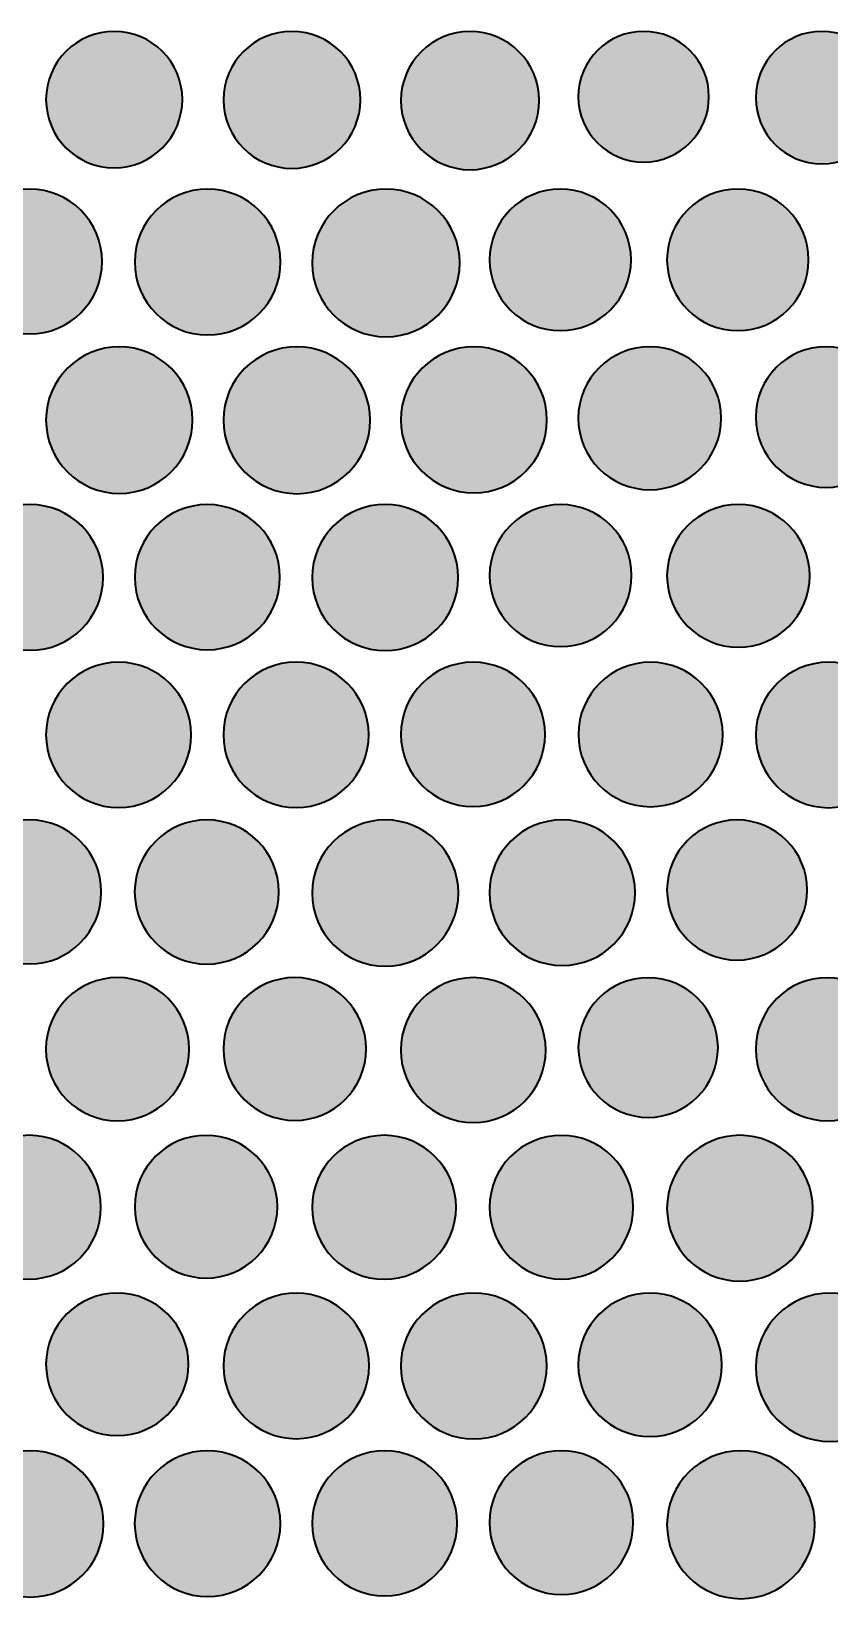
# Model space of a CAD drawing. Header units: inches. Extents: x 4.8 to 30.4, y 5.4 to 29.6.
# Drawn here: x 7.57 to 10.43, y 24 to 29.61 of the extents above; entities that cross this region are included whole.
import ezdxf

# ---------------------------------------------------------------- set-up
doc = ezdxf.new("R2010")
doc.units = ezdxf.units.IN
doc.header["$MEASUREMENT"] = 0
doc.layers.add('Layer 1', color=7, linetype='Continuous')

msp = doc.modelspace()

# ---------------------------------------------------------------- hatches: boundary and pattern name
at = {"layer": 'Layer 1'}
h = msp.add_hatch(color=7, dxfattribs=at)
h.dxf.hatch_style = 2
edge = h.paths.add_edge_path()
edge.add_spline(control_points=[(7.8653, 29.6066), (8, 29.6066), (8.1093, 29.4973), (8.1093, 29.3626), (8.1093, 29.2279), (8, 29.1187), (7.8653, 29.1187), (7.7306, 29.1187), (7.6213, 29.2279), (7.6213, 29.3626), (7.6213, 29.4973), (7.7306, 29.6066), (7.8653, 29.6066)], knot_values=[0, 0, 0, 0, 1, 1, 1, 2, 2, 2, 3, 3, 3, 4, 4, 4, 4], degree=3, periodic=1)
h = msp.add_hatch(color=7, dxfattribs=at)
h.dxf.hatch_style = 2
edge = h.paths.add_edge_path()
edge.add_spline(control_points=[(8.5014, 29.6067), (8.6367, 29.6067), (8.7465, 29.4969), (8.7465, 29.3615), (8.7465, 29.2262), (8.6367, 29.1164), (8.5014, 29.1164), (8.366, 29.1164), (8.2563, 29.2262), (8.2563, 29.3615), (8.2563, 29.4969), (8.366, 29.6067), (8.5014, 29.6067)], knot_values=[0, 0, 0, 0, 1, 1, 1, 2, 2, 2, 3, 3, 3, 4, 4, 4, 4], degree=3, periodic=1)
h = msp.add_hatch(color=7, dxfattribs=at)
h.dxf.hatch_style = 2
edge = h.paths.add_edge_path()
edge.add_spline(control_points=[(9.1388, 29.6065), (9.2755, 29.6065), (9.3863, 29.4958), (9.3863, 29.3591), (9.3863, 29.2224), (9.2755, 29.1116), (9.1388, 29.1116), (9.0022, 29.1116), (8.8914, 29.2224), (8.8914, 29.3591), (8.8914, 29.4958), (9.0022, 29.6065), (9.1388, 29.6065)], knot_values=[0, 0, 0, 0, 1, 1, 1, 2, 2, 2, 3, 3, 3, 4, 4, 4, 4], degree=3, periodic=1)
h = msp.add_hatch(color=7, dxfattribs=at)
h.dxf.hatch_style = 2
edge = h.paths.add_edge_path()
edge.add_spline(control_points=[(9.7601, 29.6068), (9.8893, 29.6068), (9.994, 29.502), (9.994, 29.3728), (9.994, 29.2436), (9.8893, 29.1389), (9.7601, 29.1389), (9.6309, 29.1389), (9.5262, 29.2436), (9.5262, 29.3728), (9.5262, 29.502), (9.6309, 29.6068), (9.7601, 29.6068)], knot_values=[0, 0, 0, 0, 1, 1, 1, 2, 2, 2, 3, 3, 3, 4, 4, 4, 4], degree=3, periodic=1)
h = msp.add_hatch(color=7, dxfattribs=at)
h.dxf.hatch_style = 2
edge = h.paths.add_edge_path()
edge.add_spline(control_points=[(10.3983, 29.6069), (10.5293, 29.6069), (10.6355, 29.5007), (10.6355, 29.3697), (10.6355, 29.2386), (10.5293, 29.1325), (10.3983, 29.1325), (10.2673, 29.1325), (10.1611, 29.2386), (10.1611, 29.3697), (10.1611, 29.5007), (10.2673, 29.6069), (10.3983, 29.6069)], knot_values=[0, 0, 0, 0, 1, 1, 1, 2, 2, 2, 3, 3, 3, 4, 4, 4, 4], degree=3, periodic=1)
h = msp.add_hatch(color=7, dxfattribs=at)
h.dxf.hatch_style = 2
edge = h.paths.add_edge_path()
edge.add_spline(control_points=[(7.563, 29.0422), (7.7061, 29.0422), (7.8222, 28.9261), (7.8222, 28.783), (7.8222, 28.6399), (7.7061, 28.5238), (7.563, 28.5238), (7.4198, 28.5238), (7.3038, 28.6399), (7.3038, 28.783), (7.3038, 28.9261), (7.4198, 29.0422), (7.563, 29.0422)], knot_values=[0, 0, 0, 0, 1, 1, 1, 2, 2, 2, 3, 3, 3, 4, 4, 4, 4], degree=3, periodic=1)
h = msp.add_hatch(color=7, dxfattribs=at)
h.dxf.hatch_style = 2
edge = h.paths.add_edge_path()
edge.add_spline(control_points=[(8.1997, 29.0422), (8.3439, 29.0422), (8.4608, 28.9254), (8.4608, 28.7812), (8.4608, 28.6371), (8.3439, 28.5202), (8.1997, 28.5202), (8.0556, 28.5202), (7.9387, 28.6371), (7.9387, 28.7812), (7.9387, 28.9254), (8.0556, 29.0422), (8.1997, 29.0422)], knot_values=[0, 0, 0, 0, 1, 1, 1, 2, 2, 2, 3, 3, 3, 4, 4, 4, 4], degree=3, periodic=1)
h = msp.add_hatch(color=7, dxfattribs=at)
h.dxf.hatch_style = 2
edge = h.paths.add_edge_path()
edge.add_spline(control_points=[(8.8379, 29.0423), (8.9838, 29.0423), (9.1021, 28.924), (9.1021, 28.7781), (9.1021, 28.6321), (8.9838, 28.5139), (8.8379, 28.5139), (8.692, 28.5139), (8.5737, 28.6321), (8.5737, 28.7781), (8.5737, 28.924), (8.692, 29.0423), (8.8379, 29.0423)], knot_values=[0, 0, 0, 0, 1, 1, 1, 2, 2, 2, 3, 3, 3, 4, 4, 4, 4], degree=3, periodic=1)
h = msp.add_hatch(color=7, dxfattribs=at)
h.dxf.hatch_style = 2
edge = h.paths.add_edge_path()
edge.add_spline(control_points=[(9.462, 29.0422), (9.6018, 29.0422), (9.7152, 28.9289), (9.7152, 28.789), (9.7152, 28.6491), (9.6018, 28.5357), (9.462, 28.5357), (9.3221, 28.5357), (9.2087, 28.6491), (9.2087, 28.789), (9.2087, 28.9289), (9.3221, 29.0422), (9.462, 29.0422)], knot_values=[0, 0, 0, 0, 1, 1, 1, 2, 2, 2, 3, 3, 3, 4, 4, 4, 4], degree=3, periodic=1)
h = msp.add_hatch(color=7, dxfattribs=at)
h.dxf.hatch_style = 2
edge = h.paths.add_edge_path()
edge.add_spline(control_points=[(10.097, 29.0424), (10.2369, 29.0424), (10.3504, 28.9289), (10.3504, 28.789), (10.3504, 28.6491), (10.2369, 28.5356), (10.097, 28.5356), (9.957, 28.5356), (9.8436, 28.6491), (9.8436, 28.789), (9.8436, 28.9289), (9.957, 29.0424), (10.097, 29.0424)], knot_values=[0, 0, 0, 0, 1, 1, 1, 2, 2, 2, 3, 3, 3, 4, 4, 4, 4], degree=3, periodic=1)
h = msp.add_hatch(color=7, dxfattribs=at)
h.dxf.hatch_style = 2
edge = h.paths.add_edge_path()
edge.add_spline(control_points=[(7.8837, 28.4778), (8.0286, 28.4778), (8.146, 28.3603), (8.146, 28.2154), (8.146, 28.0705), (8.0286, 27.953), (7.8837, 27.953), (7.7388, 27.953), (7.6213, 28.0705), (7.6213, 28.2154), (7.6213, 28.3603), (7.7388, 28.4778), (7.8837, 28.4778)], knot_values=[0, 0, 0, 0, 1, 1, 1, 2, 2, 2, 3, 3, 3, 4, 4, 4, 4], degree=3, periodic=1)
h = msp.add_hatch(color=7, dxfattribs=at)
h.dxf.hatch_style = 2
edge = h.paths.add_edge_path()
edge.add_spline(control_points=[(8.519, 28.4778), (8.6641, 28.4778), (8.7818, 28.3601), (8.7818, 28.215), (8.7818, 28.0699), (8.6641, 27.9522), (8.519, 27.9522), (8.3739, 27.9522), (8.2562, 28.0699), (8.2562, 28.215), (8.2562, 28.3601), (8.3739, 28.4778), (8.519, 28.4778)], knot_values=[0, 0, 0, 0, 1, 1, 1, 2, 2, 2, 3, 3, 3, 4, 4, 4, 4], degree=3, periodic=1)
h = msp.add_hatch(color=7, dxfattribs=at)
h.dxf.hatch_style = 2
edge = h.paths.add_edge_path()
edge.add_spline(control_points=[(9.1526, 28.478), (9.2971, 28.478), (9.4142, 28.3609), (9.4142, 28.2164), (9.4142, 28.072), (9.2971, 27.9549), (9.1526, 27.9549), (9.0081, 27.9549), (8.891, 28.072), (8.891, 28.2164), (8.891, 28.3609), (9.0081, 28.478), (9.1526, 28.478)], knot_values=[0, 0, 0, 0, 1, 1, 1, 2, 2, 2, 3, 3, 3, 4, 4, 4, 4], degree=3, periodic=1)
h = msp.add_hatch(color=7, dxfattribs=at)
h.dxf.hatch_style = 2
edge = h.paths.add_edge_path()
edge.add_spline(control_points=[(9.782, 28.4779), (9.9232, 28.4779), (10.0378, 28.3634), (10.0378, 28.2221), (10.0378, 28.0808), (9.9232, 27.9663), (9.782, 27.9663), (9.6407, 27.9663), (9.5261, 28.0808), (9.5261, 28.2221), (9.5261, 28.3634), (9.6407, 28.4779), (9.782, 28.4779)], knot_values=[0, 0, 0, 0, 1, 1, 1, 2, 2, 2, 3, 3, 3, 4, 4, 4, 4], degree=3, periodic=1)
h = msp.add_hatch(color=7, dxfattribs=at)
h.dxf.hatch_style = 2
edge = h.paths.add_edge_path()
edge.add_spline(control_points=[(10.4127, 28.4779), (10.5517, 28.4779), (10.6643, 28.3652), (10.6643, 28.2263), (10.6643, 28.0874), (10.5517, 27.9747), (10.4127, 27.9747), (10.2738, 27.9747), (10.1612, 28.0874), (10.1612, 28.2263), (10.1612, 28.3652), (10.2738, 28.4779), (10.4127, 28.4779)], knot_values=[0, 0, 0, 0, 1, 1, 1, 2, 2, 2, 3, 3, 3, 4, 4, 4, 4], degree=3, periodic=1)
h = msp.add_hatch(color=7, dxfattribs=at)
h.dxf.hatch_style = 2
edge = h.paths.add_edge_path()
edge.add_spline(control_points=[(7.5647, 27.9132), (7.7088, 27.9132), (7.8256, 27.7964), (7.8256, 27.6524), (7.8256, 27.5082), (7.7088, 27.3915), (7.5647, 27.3915), (7.4206, 27.3915), (7.3038, 27.5082), (7.3038, 27.6524), (7.3038, 27.7964), (7.4206, 27.9132), (7.5647, 27.9132)], knot_values=[0, 0, 0, 0, 1, 1, 1, 2, 2, 2, 3, 3, 3, 4, 4, 4, 4], degree=3, periodic=1)
h = msp.add_hatch(color=7, dxfattribs=at)
h.dxf.hatch_style = 2
edge = h.paths.add_edge_path()
edge.add_spline(control_points=[(8.1987, 27.9132), (8.3422, 27.9132), (8.4586, 27.7969), (8.4586, 27.6534), (8.4586, 27.5099), (8.3422, 27.3935), (8.1987, 27.3935), (8.0552, 27.3935), (7.9388, 27.5099), (7.9388, 27.6534), (7.9388, 27.7969), (8.0552, 27.9132), (8.1987, 27.9132)], knot_values=[0, 0, 0, 0, 1, 1, 1, 2, 2, 2, 3, 3, 3, 4, 4, 4, 4], degree=3, periodic=1)
h = msp.add_hatch(color=7, dxfattribs=at)
h.dxf.hatch_style = 2
edge = h.paths.add_edge_path()
edge.add_spline(control_points=[(8.8351, 27.9135), (8.9795, 27.9135), (9.0966, 27.7964), (9.0966, 27.652), (9.0966, 27.5076), (8.9795, 27.3905), (8.8351, 27.3905), (8.6907, 27.3905), (8.5736, 27.5076), (8.5736, 27.652), (8.5736, 27.7964), (8.6907, 27.9135), (8.8351, 27.9135)], knot_values=[0, 0, 0, 0, 1, 1, 1, 2, 2, 2, 3, 3, 3, 4, 4, 4, 4], degree=3, periodic=1)
h = msp.add_hatch(color=7, dxfattribs=at)
h.dxf.hatch_style = 2
edge = h.paths.add_edge_path()
edge.add_spline(control_points=[(9.463, 27.9132), (9.6034, 27.9132), (9.7172, 27.7994), (9.7172, 27.659), (9.7172, 27.5186), (9.6034, 27.4049), (9.463, 27.4049), (9.3227, 27.4049), (9.2088, 27.5186), (9.2088, 27.659), (9.2088, 27.7994), (9.3227, 27.9132), (9.463, 27.9132)], knot_values=[0, 0, 0, 0, 1, 1, 1, 2, 2, 2, 3, 3, 3, 4, 4, 4, 4], degree=3, periodic=1)
h = msp.add_hatch(color=7, dxfattribs=at)
h.dxf.hatch_style = 2
edge = h.paths.add_edge_path()
edge.add_spline(control_points=[(10.0991, 27.9134), (10.2402, 27.9134), (10.3545, 27.799), (10.3545, 27.658), (10.3545, 27.5169), (10.2402, 27.4026), (10.0991, 27.4026), (9.958, 27.4026), (9.8437, 27.5169), (9.8437, 27.658), (9.8437, 27.799), (9.958, 27.9134), (10.0991, 27.9134)], knot_values=[0, 0, 0, 0, 1, 1, 1, 2, 2, 2, 3, 3, 3, 4, 4, 4, 4], degree=3, periodic=1)
h = msp.add_hatch(color=7, dxfattribs=at)
h.dxf.hatch_style = 2
edge = h.paths.add_edge_path()
edge.add_spline(control_points=[(7.8812, 27.3489), (8.0247, 27.3489), (8.1411, 27.2325), (8.1411, 27.0889), (8.1411, 26.9454), (8.0247, 26.829), (7.8812, 26.829), (7.7376, 26.829), (7.6213, 26.9454), (7.6213, 27.0889), (7.6213, 27.2325), (7.7376, 27.3489), (7.8812, 27.3489)], knot_values=[0, 0, 0, 0, 1, 1, 1, 2, 2, 2, 3, 3, 3, 4, 4, 4, 4], degree=3, periodic=1)
h = msp.add_hatch(color=7, dxfattribs=at)
h.dxf.hatch_style = 2
edge = h.paths.add_edge_path()
edge.add_spline(control_points=[(8.5162, 27.3491), (8.6599, 27.3491), (8.7763, 27.2326), (8.7763, 27.0889), (8.7763, 26.9453), (8.6599, 26.8288), (8.5162, 26.8288), (8.3725, 26.8288), (8.256, 26.9453), (8.256, 27.0889), (8.256, 27.2326), (8.3725, 27.3491), (8.5162, 27.3491)], knot_values=[0, 0, 0, 0, 1, 1, 1, 2, 2, 2, 3, 3, 3, 4, 4, 4, 4], degree=3, periodic=1)
h = msp.add_hatch(color=7, dxfattribs=at)
h.dxf.hatch_style = 2
edge = h.paths.add_edge_path()
edge.add_spline(control_points=[(9.1494, 27.3488), (9.2919, 27.3488), (9.4075, 27.2333), (9.4075, 27.0907), (9.4075, 26.9482), (9.2919, 26.8327), (9.1494, 26.8327), (9.0069, 26.8327), (8.8914, 26.9482), (8.8914, 27.0907), (8.8914, 27.2333), (9.0069, 27.3488), (9.1494, 27.3488)], knot_values=[0, 0, 0, 0, 1, 1, 1, 2, 2, 2, 3, 3, 3, 4, 4, 4, 4], degree=3, periodic=1)
h = msp.add_hatch(color=7, dxfattribs=at)
h.dxf.hatch_style = 2
edge = h.paths.add_edge_path()
edge.add_spline(control_points=[(9.7848, 27.3488), (9.9275, 27.3488), (10.0432, 27.2331), (10.0432, 27.0904), (10.0432, 26.9477), (9.9275, 26.8319), (9.7848, 26.8319), (9.6421, 26.8319), (9.5264, 26.9477), (9.5264, 27.0904), (9.5264, 27.2331), (9.6421, 27.3488), (9.7848, 27.3488)], knot_values=[0, 0, 0, 0, 1, 1, 1, 2, 2, 2, 3, 3, 3, 4, 4, 4, 4], degree=3, periodic=1)
h = msp.add_hatch(color=7, dxfattribs=at)
h.dxf.hatch_style = 2
edge = h.paths.add_edge_path()
edge.add_spline(control_points=[(10.4215, 27.3489), (10.5653, 27.3489), (10.6818, 27.2323), (10.6818, 27.0886), (10.6818, 26.9449), (10.5653, 26.8283), (10.4215, 26.8283), (10.2778, 26.8283), (10.1613, 26.9449), (10.1613, 27.0886), (10.1613, 27.2323), (10.2778, 27.3489), (10.4215, 27.3489)], knot_values=[0, 0, 0, 0, 1, 1, 1, 2, 2, 2, 3, 3, 3, 4, 4, 4, 4], degree=3, periodic=1)
h = msp.add_hatch(color=7, dxfattribs=at)
h.dxf.hatch_style = 2
edge = h.paths.add_edge_path()
edge.add_spline(control_points=[(7.5616, 26.7844), (7.7039, 26.7844), (7.8193, 26.669), (7.8193, 26.5266), (7.8193, 26.3843), (7.7039, 26.2689), (7.5616, 26.2689), (7.4192, 26.2689), (7.3038, 26.3843), (7.3038, 26.5266), (7.3038, 26.669), (7.4192, 26.7844), (7.5616, 26.7844)], knot_values=[0, 0, 0, 0, 1, 1, 1, 2, 2, 2, 3, 3, 3, 4, 4, 4, 4], degree=3, periodic=1)
h = msp.add_hatch(color=7, dxfattribs=at)
h.dxf.hatch_style = 2
edge = h.paths.add_edge_path()
edge.add_spline(control_points=[(8.1966, 26.7846), (8.3391, 26.7846), (8.4546, 26.6691), (8.4546, 26.5266), (8.4546, 26.3841), (8.3391, 26.2686), (8.1966, 26.2686), (8.0541, 26.2686), (7.9386, 26.3841), (7.9386, 26.5266), (7.9386, 26.6691), (8.0541, 26.7846), (8.1966, 26.7846)], knot_values=[0, 0, 0, 0, 1, 1, 1, 2, 2, 2, 3, 3, 3, 4, 4, 4, 4], degree=3, periodic=1)
h = msp.add_hatch(color=7, dxfattribs=at)
h.dxf.hatch_style = 2
edge = h.paths.add_edge_path()
edge.add_spline(control_points=[(8.8354, 26.7845), (8.98, 26.7845), (9.0972, 26.6673), (9.0972, 26.5227), (9.0972, 26.3782), (8.98, 26.261), (8.8354, 26.261), (8.6909, 26.261), (8.5737, 26.3782), (8.5737, 26.5227), (8.5737, 26.6673), (8.6909, 26.7845), (8.8354, 26.7845)], knot_values=[0, 0, 0, 0, 1, 1, 1, 2, 2, 2, 3, 3, 3, 4, 4, 4, 4], degree=3, periodic=1)
h = msp.add_hatch(color=7, dxfattribs=at)
h.dxf.hatch_style = 2
edge = h.paths.add_edge_path()
edge.add_spline(control_points=[(9.469, 26.7847), (9.6129, 26.7847), (9.7296, 26.6681), (9.7296, 26.5242), (9.7296, 26.3803), (9.6129, 26.2636), (9.469, 26.2636), (9.3252, 26.2636), (9.2085, 26.3803), (9.2085, 26.5242), (9.2085, 26.6681), (9.3252, 26.7847), (9.469, 26.7847)], knot_values=[0, 0, 0, 0, 1, 1, 1, 2, 2, 2, 3, 3, 3, 4, 4, 4, 4], degree=3, periodic=1)
h = msp.add_hatch(color=7, dxfattribs=at)
h.dxf.hatch_style = 2
edge = h.paths.add_edge_path()
edge.add_spline(control_points=[(10.0945, 26.7845), (10.233, 26.7845), (10.3453, 26.6722), (10.3453, 26.5337), (10.3453, 26.3952), (10.233, 26.2829), (10.0945, 26.2829), (9.956, 26.2829), (9.8437, 26.3952), (9.8437, 26.5337), (9.8437, 26.6722), (9.956, 26.7845), (10.0945, 26.7845)], knot_values=[0, 0, 0, 0, 1, 1, 1, 2, 2, 2, 3, 3, 3, 4, 4, 4, 4], degree=3, periodic=1)
h = msp.add_hatch(color=7, dxfattribs=at)
h.dxf.hatch_style = 2
edge = h.paths.add_edge_path()
edge.add_spline(control_points=[(7.8773, 26.2202), (8.0188, 26.2202), (8.1335, 26.1054), (8.1335, 25.9639), (8.1335, 25.8225), (8.0188, 25.7077), (7.8773, 25.7077), (7.7358, 25.7077), (7.6211, 25.8225), (7.6211, 25.9639), (7.6211, 26.1054), (7.7358, 26.2202), (7.8773, 26.2202)], knot_values=[0, 0, 0, 0, 1, 1, 1, 2, 2, 2, 3, 3, 3, 4, 4, 4, 4], degree=3, periodic=1)
h = msp.add_hatch(color=7, dxfattribs=at)
h.dxf.hatch_style = 2
edge = h.paths.add_edge_path()
edge.add_spline(control_points=[(8.5116, 26.2201), (8.6527, 26.2201), (8.7671, 26.1057), (8.7671, 25.9647), (8.7671, 25.8236), (8.6527, 25.7092), (8.5116, 25.7092), (8.3705, 25.7092), (8.2561, 25.8236), (8.2561, 25.9647), (8.2561, 26.1057), (8.3705, 26.2201), (8.5116, 26.2201)], knot_values=[0, 0, 0, 0, 1, 1, 1, 2, 2, 2, 3, 3, 3, 4, 4, 4, 4], degree=3, periodic=1)
h = msp.add_hatch(color=7, dxfattribs=at)
h.dxf.hatch_style = 2
edge = h.paths.add_edge_path()
edge.add_spline(control_points=[(9.1505, 26.2201), (9.2937, 26.2201), (9.4098, 26.104), (9.4098, 25.9608), (9.4098, 25.8175), (9.2937, 25.7014), (9.1505, 25.7014), (9.0072, 25.7014), (8.8911, 25.8175), (8.8911, 25.9608), (8.8911, 26.104), (9.0072, 26.2201), (9.1505, 26.2201)], knot_values=[0, 0, 0, 0, 1, 1, 1, 2, 2, 2, 3, 3, 3, 4, 4, 4, 4], degree=3, periodic=1)
h = msp.add_hatch(color=7, dxfattribs=at)
h.dxf.hatch_style = 2
edge = h.paths.add_edge_path()
edge.add_spline(control_points=[(9.7763, 26.2199), (9.9144, 26.2199), (10.0263, 26.108), (10.0263, 25.9699), (10.0263, 25.8319), (9.9144, 25.7199), (9.7763, 25.7199), (9.6382, 25.7199), (9.5263, 25.8319), (9.5263, 25.9699), (9.5263, 26.108), (9.6382, 26.2199), (9.7763, 26.2199)], knot_values=[0, 0, 0, 0, 1, 1, 1, 2, 2, 2, 3, 3, 3, 4, 4, 4, 4], degree=3, periodic=1)
h = msp.add_hatch(color=7, dxfattribs=at)
h.dxf.hatch_style = 2
edge = h.paths.add_edge_path()
edge.add_spline(control_points=[(10.4173, 26.2199), (10.5587, 26.2199), (10.6733, 26.1053), (10.6733, 25.9639), (10.6733, 25.8226), (10.5587, 25.7079), (10.4173, 25.7079), (10.2759, 25.7079), (10.1613, 25.8226), (10.1613, 25.9639), (10.1613, 26.1053), (10.2759, 26.2199), (10.4173, 26.2199)], knot_values=[0, 0, 0, 0, 1, 1, 1, 2, 2, 2, 3, 3, 3, 4, 4, 4, 4], degree=3, periodic=1)
h = msp.add_hatch(color=7, dxfattribs=at)
h.dxf.hatch_style = 2
edge = h.paths.add_edge_path()
edge.add_spline(control_points=[(7.5609, 25.6557), (7.703, 25.6557), (7.8181, 25.5405), (7.8181, 25.3984), (7.8181, 25.2564), (7.703, 25.1412), (7.5609, 25.1412), (7.4188, 25.1412), (7.3036, 25.2564), (7.3036, 25.3984), (7.3036, 25.5405), (7.4188, 25.6557), (7.5609, 25.6557)], knot_values=[0, 0, 0, 0, 1, 1, 1, 2, 2, 2, 3, 3, 3, 4, 4, 4, 4], degree=3, periodic=1)
h = msp.add_hatch(color=7, dxfattribs=at)
h.dxf.hatch_style = 2
edge = h.paths.add_edge_path()
edge.add_spline(control_points=[(8.1941, 25.6555), (8.3351, 25.6555), (8.4494, 25.5412), (8.4494, 25.4002), (8.4494, 25.2592), (8.3351, 25.1449), (8.1941, 25.1449), (8.0531, 25.1449), (7.9388, 25.2592), (7.9388, 25.4002), (7.9388, 25.5412), (8.0531, 25.6555), (8.1941, 25.6555)], knot_values=[0, 0, 0, 0, 1, 1, 1, 2, 2, 2, 3, 3, 3, 4, 4, 4, 4], degree=3, periodic=1)
h = msp.add_hatch(color=7, dxfattribs=at)
h.dxf.hatch_style = 2
edge = h.paths.add_edge_path()
edge.add_spline(control_points=[(8.8312, 25.6557), (8.9735, 25.6557), (9.0888, 25.5404), (9.0888, 25.3981), (9.0888, 25.2558), (8.9735, 25.1405), (8.8312, 25.1405), (8.6889, 25.1405), (8.5736, 25.2558), (8.5736, 25.3981), (8.5736, 25.5404), (8.6889, 25.6557), (8.8312, 25.6557)], knot_values=[0, 0, 0, 0, 1, 1, 1, 2, 2, 2, 3, 3, 3, 4, 4, 4, 4], degree=3, periodic=1)
h = msp.add_hatch(color=7, dxfattribs=at)
h.dxf.hatch_style = 2
edge = h.paths.add_edge_path()
edge.add_spline(control_points=[(9.4659, 25.6556), (9.6079, 25.6556), (9.723, 25.5404), (9.723, 25.3984), (9.723, 25.2564), (9.6079, 25.1413), (9.4659, 25.1413), (9.3239, 25.1413), (9.2087, 25.2564), (9.2087, 25.3984), (9.2087, 25.5404), (9.3239, 25.6556), (9.4659, 25.6556)], knot_values=[0, 0, 0, 0, 1, 1, 1, 2, 2, 2, 3, 3, 3, 4, 4, 4, 4], degree=3, periodic=1)
h = msp.add_hatch(color=7, dxfattribs=at)
h.dxf.hatch_style = 2
edge = h.paths.add_edge_path()
edge.add_spline(control_points=[(10.1044, 25.6557), (10.2484, 25.6557), (10.3652, 25.539), (10.3652, 25.3949), (10.3652, 25.2509), (10.2484, 25.1341), (10.1044, 25.1341), (9.9604, 25.1341), (9.8436, 25.2509), (9.8436, 25.3949), (9.8436, 25.539), (9.9604, 25.6557), (10.1044, 25.6557)], knot_values=[0, 0, 0, 0, 1, 1, 1, 2, 2, 2, 3, 3, 3, 4, 4, 4, 4], degree=3, periodic=1)
h = msp.add_hatch(color=7, dxfattribs=at)
h.dxf.hatch_style = 2
edge = h.paths.add_edge_path()
edge.add_spline(control_points=[(7.8762, 25.0911), (8.0171, 25.0911), (8.1313, 24.977), (8.1313, 24.8361), (8.1313, 24.6953), (8.0171, 24.5811), (7.8762, 24.5811), (7.7354, 24.5811), (7.6212, 24.6953), (7.6212, 24.8361), (7.6212, 24.977), (7.7354, 25.0911), (7.8762, 25.0911)], knot_values=[0, 0, 0, 0, 1, 1, 1, 2, 2, 2, 3, 3, 3, 4, 4, 4, 4], degree=3, periodic=1)
h = msp.add_hatch(color=7, dxfattribs=at)
h.dxf.hatch_style = 2
edge = h.paths.add_edge_path()
edge.add_spline(control_points=[(8.5169, 25.0911), (8.6608, 25.0911), (8.7775, 24.9744), (8.7775, 24.8305), (8.7775, 24.6865), (8.6608, 24.5699), (8.5169, 24.5699), (8.373, 24.5699), (8.2563, 24.6865), (8.2563, 24.8305), (8.2563, 24.9744), (8.373, 25.0911), (8.5169, 25.0911)], knot_values=[0, 0, 0, 0, 1, 1, 1, 2, 2, 2, 3, 3, 3, 4, 4, 4, 4], degree=3, periodic=1)
h = msp.add_hatch(color=7, dxfattribs=at)
h.dxf.hatch_style = 2
edge = h.paths.add_edge_path()
edge.add_spline(control_points=[(9.1522, 25.0913), (9.2965, 25.0913), (9.4134, 24.9743), (9.4134, 24.8301), (9.4134, 24.6859), (9.2965, 24.569), (9.1522, 24.569), (9.008, 24.569), (8.8911, 24.6859), (8.8911, 24.8301), (8.8911, 24.9743), (9.008, 25.0913), (9.1522, 25.0913)], knot_values=[0, 0, 0, 0, 1, 1, 1, 2, 2, 2, 3, 3, 3, 4, 4, 4, 4], degree=3, periodic=1)
h = msp.add_hatch(color=7, dxfattribs=at)
h.dxf.hatch_style = 2
edge = h.paths.add_edge_path()
edge.add_spline(control_points=[(9.783, 25.0911), (9.9248, 25.0911), (10.0398, 24.9762), (10.0398, 24.8344), (10.0398, 24.6925), (9.9248, 24.5776), (9.783, 24.5776), (9.6412, 24.5776), (9.5262, 24.6925), (9.5262, 24.8344), (9.5262, 24.9762), (9.6412, 25.0911), (9.783, 25.0911)], knot_values=[0, 0, 0, 0, 1, 1, 1, 2, 2, 2, 3, 3, 3, 4, 4, 4, 4], degree=3, periodic=1)
h = msp.add_hatch(color=7, dxfattribs=at)
h.dxf.hatch_style = 2
edge = h.paths.add_edge_path()
edge.add_spline(control_points=[(10.4268, 25.0912), (10.5736, 25.0912), (10.6925, 24.9723), (10.6925, 24.8255), (10.6925, 24.6788), (10.5736, 24.5599), (10.4268, 24.5599), (10.2801, 24.5599), (10.1612, 24.6788), (10.1612, 24.8255), (10.1612, 24.9723), (10.2801, 25.0912), (10.4268, 25.0912)], knot_values=[0, 0, 0, 0, 1, 1, 1, 2, 2, 2, 3, 3, 3, 4, 4, 4, 4], degree=3, periodic=1)
h = msp.add_hatch(color=7, dxfattribs=at)
h.dxf.hatch_style = 2
edge = h.paths.add_edge_path()
edge.add_spline(control_points=[(7.5654, 24.5267), (7.71, 24.5267), (7.8272, 24.4095), (7.8272, 24.265), (7.8272, 24.1204), (7.71, 24.0033), (7.5654, 24.0033), (7.4209, 24.0033), (7.3037, 24.1204), (7.3037, 24.265), (7.3037, 24.4095), (7.4209, 24.5267), (7.5654, 24.5267)], knot_values=[0, 0, 0, 0, 1, 1, 1, 2, 2, 2, 3, 3, 3, 4, 4, 4, 4], degree=3, periodic=1)
h = msp.add_hatch(color=7, dxfattribs=at)
h.dxf.hatch_style = 2
edge = h.paths.add_edge_path()
edge.add_spline(control_points=[(8.1994, 24.5268), (8.3434, 24.5268), (8.4602, 24.4101), (8.4602, 24.266), (8.4602, 24.122), (8.3434, 24.0052), (8.1994, 24.0052), (8.0554, 24.0052), (7.9386, 24.122), (7.9386, 24.266), (7.9386, 24.4101), (8.0554, 24.5268), (8.1994, 24.5268)], knot_values=[0, 0, 0, 0, 1, 1, 1, 2, 2, 2, 3, 3, 3, 4, 4, 4, 4], degree=3, periodic=1)
h = msp.add_hatch(color=7, dxfattribs=at)
h.dxf.hatch_style = 2
edge = h.paths.add_edge_path()
edge.add_spline(control_points=[(8.8333, 24.5267), (8.9767, 24.5267), (9.0929, 24.4104), (9.0929, 24.2671), (9.0929, 24.1237), (8.9767, 24.0075), (8.8333, 24.0075), (8.69, 24.0075), (8.5738, 24.1237), (8.5738, 24.2671), (8.5738, 24.4104), (8.69, 24.5267), (8.8333, 24.5267)], knot_values=[0, 0, 0, 0, 1, 1, 1, 2, 2, 2, 3, 3, 3, 4, 4, 4, 4], degree=3, periodic=1)
h = msp.add_hatch(color=7, dxfattribs=at)
h.dxf.hatch_style = 2
edge = h.paths.add_edge_path()
edge.add_spline(control_points=[(9.4659, 24.5269), (9.608, 24.5269), (9.7232, 24.4117), (9.7232, 24.2695), (9.7232, 24.1274), (9.608, 24.0123), (9.4659, 24.0123), (9.3238, 24.0123), (9.2086, 24.1274), (9.2086, 24.2695), (9.2086, 24.4117), (9.3238, 24.5269), (9.4659, 24.5269)], knot_values=[0, 0, 0, 0, 1, 1, 1, 2, 2, 2, 3, 3, 3, 4, 4, 4, 4], degree=3, periodic=1)
h = msp.add_hatch(color=7, dxfattribs=at)
h.dxf.hatch_style = 2
edge = h.paths.add_edge_path()
edge.add_spline(control_points=[(10.1083, 24.5268), (10.2545, 24.5268), (10.373, 24.4083), (10.373, 24.2621), (10.373, 24.116), (10.2545, 23.9974), (10.1083, 23.9974), (9.9621, 23.9974), (9.8436, 24.116), (9.8436, 24.2621), (9.8436, 24.4083), (9.9621, 24.5268), (10.1083, 24.5268)], knot_values=[0, 0, 0, 0, 1, 1, 1, 2, 2, 2, 3, 3, 3, 4, 4, 4, 4], degree=3, periodic=1)

# ---------------------------------------------------------------- linework, layer by layer
at = {"layer": 'Layer 1', "color": 7, "lineweight": 35}
for points in [[(7.8653, 29.6066), (8, 29.6066), (8.1093, 29.4973), (8.1093, 29.3626), (8.1093, 29.2279), (8, 29.1187), (7.8653, 29.1187), (7.7306, 29.1187), (7.6213, 29.2279), (7.6213, 29.3626), (7.6213, 29.4973), (7.7306, 29.6066), (7.8653, 29.6066)], [(8.5014, 29.6067), (8.6367, 29.6067), (8.7465, 29.4969), (8.7465, 29.3615), (8.7465, 29.2262), (8.6367, 29.1164), (8.5014, 29.1164), (8.366, 29.1164), (8.2563, 29.2262), (8.2563, 29.3615), (8.2563, 29.4969), (8.366, 29.6067), (8.5014, 29.6067)], [(9.1388, 29.6065), (9.2755, 29.6065), (9.3863, 29.4958), (9.3863, 29.3591), (9.3863, 29.2224), (9.2755, 29.1116), (9.1388, 29.1116), (9.0022, 29.1116), (8.8914, 29.2224), (8.8914, 29.3591), (8.8914, 29.4958), (9.0022, 29.6065), (9.1388, 29.6065)], [(9.7601, 29.6068), (9.8893, 29.6068), (9.994, 29.502), (9.994, 29.3728), (9.994, 29.2436), (9.8893, 29.1389), (9.7601, 29.1389), (9.6309, 29.1389), (9.5262, 29.2436), (9.5262, 29.3728), (9.5262, 29.502), (9.6309, 29.6068), (9.7601, 29.6068)], [(10.3983, 29.6069), (10.5293, 29.6069), (10.6355, 29.5007), (10.6355, 29.3697), (10.6355, 29.2386), (10.5293, 29.1325), (10.3983, 29.1325), (10.2673, 29.1325), (10.1611, 29.2386), (10.1611, 29.3697), (10.1611, 29.5007), (10.2673, 29.6069), (10.3983, 29.6069)], [(7.563, 29.0422), (7.7061, 29.0422), (7.8222, 28.9261), (7.8222, 28.783), (7.8222, 28.6399), (7.7061, 28.5238), (7.563, 28.5238), (7.4198, 28.5238), (7.3038, 28.6399), (7.3038, 28.783), (7.3038, 28.9261), (7.4198, 29.0422), (7.563, 29.0422)], [(8.1997, 29.0422), (8.3439, 29.0422), (8.4608, 28.9254), (8.4608, 28.7812), (8.4608, 28.6371), (8.3439, 28.5202), (8.1997, 28.5202), (8.0556, 28.5202), (7.9387, 28.6371), (7.9387, 28.7812), (7.9387, 28.9254), (8.0556, 29.0422), (8.1997, 29.0422)], [(8.8379, 29.0423), (8.9838, 29.0423), (9.1021, 28.924), (9.1021, 28.7781), (9.1021, 28.6321), (8.9838, 28.5139), (8.8379, 28.5139), (8.692, 28.5139), (8.5737, 28.6321), (8.5737, 28.7781), (8.5737, 28.924), (8.692, 29.0423), (8.8379, 29.0423)], [(9.462, 29.0422), (9.6018, 29.0422), (9.7152, 28.9289), (9.7152, 28.789), (9.7152, 28.6491), (9.6018, 28.5357), (9.462, 28.5357), (9.3221, 28.5357), (9.2087, 28.6491), (9.2087, 28.789), (9.2087, 28.9289), (9.3221, 29.0422), (9.462, 29.0422)], [(10.097, 29.0424), (10.2369, 29.0424), (10.3504, 28.9289), (10.3504, 28.789), (10.3504, 28.6491), (10.2369, 28.5356), (10.097, 28.5356), (9.957, 28.5356), (9.8436, 28.6491), (9.8436, 28.789), (9.8436, 28.9289), (9.957, 29.0424), (10.097, 29.0424)], [(7.8837, 28.4778), (8.0286, 28.4778), (8.146, 28.3603), (8.146, 28.2154), (8.146, 28.0705), (8.0286, 27.953), (7.8837, 27.953), (7.7388, 27.953), (7.6213, 28.0705), (7.6213, 28.2154), (7.6213, 28.3603), (7.7388, 28.4778), (7.8837, 28.4778)], [(8.519, 28.4778), (8.6641, 28.4778), (8.7818, 28.3601), (8.7818, 28.215), (8.7818, 28.0699), (8.6641, 27.9522), (8.519, 27.9522), (8.3739, 27.9522), (8.2562, 28.0699), (8.2562, 28.215), (8.2562, 28.3601), (8.3739, 28.4778), (8.519, 28.4778)], [(9.1526, 28.478), (9.2971, 28.478), (9.4142, 28.3609), (9.4142, 28.2164), (9.4142, 28.072), (9.2971, 27.9549), (9.1526, 27.9549), (9.0081, 27.9549), (8.891, 28.072), (8.891, 28.2164), (8.891, 28.3609), (9.0081, 28.478), (9.1526, 28.478)], [(9.782, 28.4779), (9.9232, 28.4779), (10.0378, 28.3634), (10.0378, 28.2221), (10.0378, 28.0808), (9.9232, 27.9663), (9.782, 27.9663), (9.6407, 27.9663), (9.5261, 28.0808), (9.5261, 28.2221), (9.5261, 28.3634), (9.6407, 28.4779), (9.782, 28.4779)], [(10.4127, 28.4779), (10.5517, 28.4779), (10.6643, 28.3652), (10.6643, 28.2263), (10.6643, 28.0874), (10.5517, 27.9747), (10.4127, 27.9747), (10.2738, 27.9747), (10.1612, 28.0874), (10.1612, 28.2263), (10.1612, 28.3652), (10.2738, 28.4779), (10.4127, 28.4779)], [(7.5647, 27.9132), (7.7088, 27.9132), (7.8256, 27.7964), (7.8256, 27.6524), (7.8256, 27.5082), (7.7088, 27.3915), (7.5647, 27.3915), (7.4206, 27.3915), (7.3038, 27.5082), (7.3038, 27.6524), (7.3038, 27.7964), (7.4206, 27.9132), (7.5647, 27.9132)], [(8.1987, 27.9132), (8.3422, 27.9132), (8.4586, 27.7969), (8.4586, 27.6534), (8.4586, 27.5099), (8.3422, 27.3935), (8.1987, 27.3935), (8.0552, 27.3935), (7.9388, 27.5099), (7.9388, 27.6534), (7.9388, 27.7969), (8.0552, 27.9132), (8.1987, 27.9132)], [(8.8351, 27.9135), (8.9795, 27.9135), (9.0966, 27.7964), (9.0966, 27.652), (9.0966, 27.5076), (8.9795, 27.3905), (8.8351, 27.3905), (8.6907, 27.3905), (8.5736, 27.5076), (8.5736, 27.652), (8.5736, 27.7964), (8.6907, 27.9135), (8.8351, 27.9135)], [(9.463, 27.9132), (9.6034, 27.9132), (9.7172, 27.7994), (9.7172, 27.659), (9.7172, 27.5186), (9.6034, 27.4049), (9.463, 27.4049), (9.3227, 27.4049), (9.2088, 27.5186), (9.2088, 27.659), (9.2088, 27.7994), (9.3227, 27.9132), (9.463, 27.9132)], [(10.0991, 27.9134), (10.2402, 27.9134), (10.3545, 27.799), (10.3545, 27.658), (10.3545, 27.5169), (10.2402, 27.4026), (10.0991, 27.4026), (9.958, 27.4026), (9.8437, 27.5169), (9.8437, 27.658), (9.8437, 27.799), (9.958, 27.9134), (10.0991, 27.9134)], [(7.8812, 27.3489), (8.0247, 27.3489), (8.1411, 27.2325), (8.1411, 27.0889), (8.1411, 26.9454), (8.0247, 26.829), (7.8812, 26.829), (7.7376, 26.829), (7.6213, 26.9454), (7.6213, 27.0889), (7.6213, 27.2325), (7.7376, 27.3489), (7.8812, 27.3489)], [(8.5162, 27.3491), (8.6599, 27.3491), (8.7763, 27.2326), (8.7763, 27.0889), (8.7763, 26.9453), (8.6599, 26.8288), (8.5162, 26.8288), (8.3725, 26.8288), (8.256, 26.9453), (8.256, 27.0889), (8.256, 27.2326), (8.3725, 27.3491), (8.5162, 27.3491)], [(9.1494, 27.3488), (9.2919, 27.3488), (9.4075, 27.2333), (9.4075, 27.0907), (9.4075, 26.9482), (9.2919, 26.8327), (9.1494, 26.8327), (9.0069, 26.8327), (8.8914, 26.9482), (8.8914, 27.0907), (8.8914, 27.2333), (9.0069, 27.3488), (9.1494, 27.3488)], [(9.7848, 27.3488), (9.9275, 27.3488), (10.0432, 27.2331), (10.0432, 27.0904), (10.0432, 26.9477), (9.9275, 26.8319), (9.7848, 26.8319), (9.6421, 26.8319), (9.5264, 26.9477), (9.5264, 27.0904), (9.5264, 27.2331), (9.6421, 27.3488), (9.7848, 27.3488)], [(10.4215, 27.3489), (10.5653, 27.3489), (10.6818, 27.2323), (10.6818, 27.0886), (10.6818, 26.9449), (10.5653, 26.8283), (10.4215, 26.8283), (10.2778, 26.8283), (10.1613, 26.9449), (10.1613, 27.0886), (10.1613, 27.2323), (10.2778, 27.3489), (10.4215, 27.3489)], [(7.5616, 26.7844), (7.7039, 26.7844), (7.8193, 26.669), (7.8193, 26.5266), (7.8193, 26.3843), (7.7039, 26.2689), (7.5616, 26.2689), (7.4192, 26.2689), (7.3038, 26.3843), (7.3038, 26.5266), (7.3038, 26.669), (7.4192, 26.7844), (7.5616, 26.7844)], [(8.1966, 26.7846), (8.3391, 26.7846), (8.4546, 26.6691), (8.4546, 26.5266), (8.4546, 26.3841), (8.3391, 26.2686), (8.1966, 26.2686), (8.0541, 26.2686), (7.9386, 26.3841), (7.9386, 26.5266), (7.9386, 26.6691), (8.0541, 26.7846), (8.1966, 26.7846)], [(8.8354, 26.7845), (8.98, 26.7845), (9.0972, 26.6673), (9.0972, 26.5227), (9.0972, 26.3782), (8.98, 26.261), (8.8354, 26.261), (8.6909, 26.261), (8.5737, 26.3782), (8.5737, 26.5227), (8.5737, 26.6673), (8.6909, 26.7845), (8.8354, 26.7845)], [(9.469, 26.7847), (9.6129, 26.7847), (9.7296, 26.6681), (9.7296, 26.5242), (9.7296, 26.3803), (9.6129, 26.2636), (9.469, 26.2636), (9.3252, 26.2636), (9.2085, 26.3803), (9.2085, 26.5242), (9.2085, 26.6681), (9.3252, 26.7847), (9.469, 26.7847)], [(10.0945, 26.7845), (10.233, 26.7845), (10.3453, 26.6722), (10.3453, 26.5337), (10.3453, 26.3952), (10.233, 26.2829), (10.0945, 26.2829), (9.956, 26.2829), (9.8437, 26.3952), (9.8437, 26.5337), (9.8437, 26.6722), (9.956, 26.7845), (10.0945, 26.7845)], [(7.8773, 26.2202), (8.0188, 26.2202), (8.1335, 26.1054), (8.1335, 25.9639), (8.1335, 25.8225), (8.0188, 25.7077), (7.8773, 25.7077), (7.7358, 25.7077), (7.6211, 25.8225), (7.6211, 25.9639), (7.6211, 26.1054), (7.7358, 26.2202), (7.8773, 26.2202)], [(8.5116, 26.2201), (8.6527, 26.2201), (8.7671, 26.1057), (8.7671, 25.9647), (8.7671, 25.8236), (8.6527, 25.7092), (8.5116, 25.7092), (8.3705, 25.7092), (8.2561, 25.8236), (8.2561, 25.9647), (8.2561, 26.1057), (8.3705, 26.2201), (8.5116, 26.2201)], [(9.1505, 26.2201), (9.2937, 26.2201), (9.4098, 26.104), (9.4098, 25.9608), (9.4098, 25.8175), (9.2937, 25.7014), (9.1505, 25.7014), (9.0072, 25.7014), (8.8911, 25.8175), (8.8911, 25.9608), (8.8911, 26.104), (9.0072, 26.2201), (9.1505, 26.2201)], [(9.7763, 26.2199), (9.9144, 26.2199), (10.0263, 26.108), (10.0263, 25.9699), (10.0263, 25.8319), (9.9144, 25.7199), (9.7763, 25.7199), (9.6382, 25.7199), (9.5263, 25.8319), (9.5263, 25.9699), (9.5263, 26.108), (9.6382, 26.2199), (9.7763, 26.2199)], [(10.4173, 26.2199), (10.5587, 26.2199), (10.6733, 26.1053), (10.6733, 25.9639), (10.6733, 25.8226), (10.5587, 25.7079), (10.4173, 25.7079), (10.2759, 25.7079), (10.1613, 25.8226), (10.1613, 25.9639), (10.1613, 26.1053), (10.2759, 26.2199), (10.4173, 26.2199)], [(7.5609, 25.6557), (7.703, 25.6557), (7.8181, 25.5405), (7.8181, 25.3984), (7.8181, 25.2564), (7.703, 25.1412), (7.5609, 25.1412), (7.4188, 25.1412), (7.3036, 25.2564), (7.3036, 25.3984), (7.3036, 25.5405), (7.4188, 25.6557), (7.5609, 25.6557)], [(8.1941, 25.6555), (8.3351, 25.6555), (8.4494, 25.5412), (8.4494, 25.4002), (8.4494, 25.2592), (8.3351, 25.1449), (8.1941, 25.1449), (8.0531, 25.1449), (7.9388, 25.2592), (7.9388, 25.4002), (7.9388, 25.5412), (8.0531, 25.6555), (8.1941, 25.6555)], [(8.8312, 25.6557), (8.9735, 25.6557), (9.0888, 25.5404), (9.0888, 25.3981), (9.0888, 25.2558), (8.9735, 25.1405), (8.8312, 25.1405), (8.6889, 25.1405), (8.5736, 25.2558), (8.5736, 25.3981), (8.5736, 25.5404), (8.6889, 25.6557), (8.8312, 25.6557)], [(9.4659, 25.6556), (9.6079, 25.6556), (9.723, 25.5404), (9.723, 25.3984), (9.723, 25.2564), (9.6079, 25.1413), (9.4659, 25.1413), (9.3239, 25.1413), (9.2087, 25.2564), (9.2087, 25.3984), (9.2087, 25.5404), (9.3239, 25.6556), (9.4659, 25.6556)], [(10.1044, 25.6557), (10.2484, 25.6557), (10.3652, 25.539), (10.3652, 25.3949), (10.3652, 25.2509), (10.2484, 25.1341), (10.1044, 25.1341), (9.9604, 25.1341), (9.8436, 25.2509), (9.8436, 25.3949), (9.8436, 25.539), (9.9604, 25.6557), (10.1044, 25.6557)], [(7.8762, 25.0911), (8.0171, 25.0911), (8.1313, 24.977), (8.1313, 24.8361), (8.1313, 24.6953), (8.0171, 24.5811), (7.8762, 24.5811), (7.7354, 24.5811), (7.6212, 24.6953), (7.6212, 24.8361), (7.6212, 24.977), (7.7354, 25.0911), (7.8762, 25.0911)], [(8.5169, 25.0911), (8.6608, 25.0911), (8.7775, 24.9744), (8.7775, 24.8305), (8.7775, 24.6865), (8.6608, 24.5699), (8.5169, 24.5699), (8.373, 24.5699), (8.2563, 24.6865), (8.2563, 24.8305), (8.2563, 24.9744), (8.373, 25.0911), (8.5169, 25.0911)], [(9.1522, 25.0913), (9.2965, 25.0913), (9.4134, 24.9743), (9.4134, 24.8301), (9.4134, 24.6859), (9.2965, 24.569), (9.1522, 24.569), (9.008, 24.569), (8.8911, 24.6859), (8.8911, 24.8301), (8.8911, 24.9743), (9.008, 25.0913), (9.1522, 25.0913)], [(9.783, 25.0911), (9.9248, 25.0911), (10.0398, 24.9762), (10.0398, 24.8344), (10.0398, 24.6925), (9.9248, 24.5776), (9.783, 24.5776), (9.6412, 24.5776), (9.5262, 24.6925), (9.5262, 24.8344), (9.5262, 24.9762), (9.6412, 25.0911), (9.783, 25.0911)], [(10.4268, 25.0912), (10.5736, 25.0912), (10.6925, 24.9723), (10.6925, 24.8255), (10.6925, 24.6788), (10.5736, 24.5599), (10.4268, 24.5599), (10.2801, 24.5599), (10.1612, 24.6788), (10.1612, 24.8255), (10.1612, 24.9723), (10.2801, 25.0912), (10.4268, 25.0912)], [(7.5654, 24.5267), (7.71, 24.5267), (7.8272, 24.4095), (7.8272, 24.265), (7.8272, 24.1204), (7.71, 24.0033), (7.5654, 24.0033), (7.4209, 24.0033), (7.3037, 24.1204), (7.3037, 24.265), (7.3037, 24.4095), (7.4209, 24.5267), (7.5654, 24.5267)], [(8.1994, 24.5268), (8.3434, 24.5268), (8.4602, 24.4101), (8.4602, 24.266), (8.4602, 24.122), (8.3434, 24.0052), (8.1994, 24.0052), (8.0554, 24.0052), (7.9386, 24.122), (7.9386, 24.266), (7.9386, 24.4101), (8.0554, 24.5268), (8.1994, 24.5268)], [(8.8333, 24.5267), (8.9767, 24.5267), (9.0929, 24.4104), (9.0929, 24.2671), (9.0929, 24.1237), (8.9767, 24.0075), (8.8333, 24.0075), (8.69, 24.0075), (8.5738, 24.1237), (8.5738, 24.2671), (8.5738, 24.4104), (8.69, 24.5267), (8.8333, 24.5267)], [(9.4659, 24.5269), (9.608, 24.5269), (9.7232, 24.4117), (9.7232, 24.2695), (9.7232, 24.1274), (9.608, 24.0123), (9.4659, 24.0123), (9.3238, 24.0123), (9.2086, 24.1274), (9.2086, 24.2695), (9.2086, 24.4117), (9.3238, 24.5269), (9.4659, 24.5269)], [(10.1083, 24.5268), (10.2545, 24.5268), (10.373, 24.4083), (10.373, 24.2621), (10.373, 24.116), (10.2545, 23.9974), (10.1083, 23.9974), (9.9621, 23.9974), (9.8436, 24.116), (9.8436, 24.2621), (9.8436, 24.4083), (9.9621, 24.5268), (10.1083, 24.5268)]]:
    msp.add_open_spline(points, degree=3, knots=[0, 0, 0, 0, 1, 1, 1, 2, 2, 2, 3, 3, 3, 4, 4, 4, 4], dxfattribs=at)

doc.saveas('drawing.dxf')
